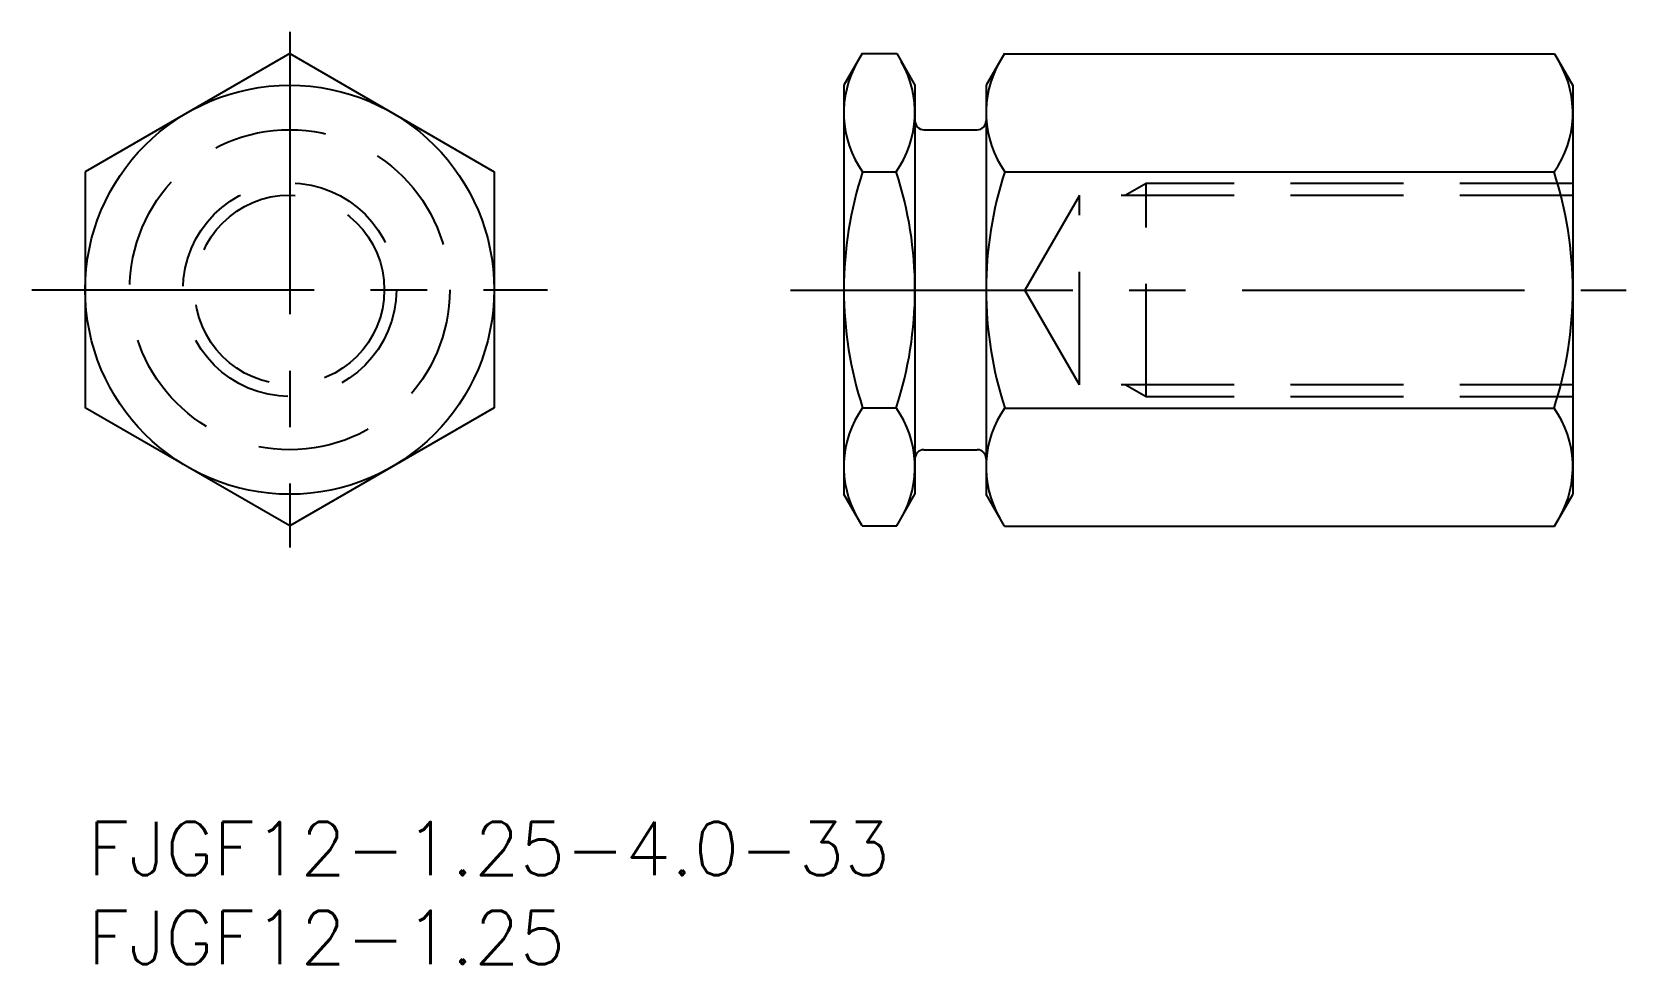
# Model space of a CAD drawing. Extents: x -3.1 to 86.5, y -8 to 44.4.
import ezdxf

# ---------------------------------------------------------------- set-up
doc = ezdxf.new("R2010")
doc.units = 0
doc.header["$LTSCALE"] = 0.5
doc.linetypes.add('CENTER', pattern=[50.8, 31.75, -6.35, 6.35, -6.35])
doc.linetypes.add('DASHED', pattern=[19.05, 12.7, -6.35])
for name, color, linetype in [('MSM_CENTER', 1, 'CENTER'), ('MSM_CONTINUOUS', 7, 'CONTINUOUS'), ('MSM_DASHED', 4, 'DASHED'), ('MSM_PART_NUMBER', 7, 'CONTINUOUS')]:
    doc.layers.add(name, color=color, linetype=linetype)
doc.styles.get("Standard").update_dxf_attribs({"font": 'txt.shx', "height": 3, "bigfont": 'bigfont.shx'})

# ---------------------------------------------------------------- blocks, each defined once
blk = doc.blocks.new('*U15')
at = {"layer": 'MSM_PART_NUMBER'}
blk.add_text('FJGF12-1.25-4.0-33', height=3, dxfattribs=at).set_placement((0, -3))
blk = doc.blocks.new('*U16')
at = {"layer": 'MSM_PART_NUMBER'}
blk.add_text('FJGF12-1.25', height=3, dxfattribs=at).set_placement((0, -8))

msp = doc.modelspace()

# ---------------------------------------------------------------- linework, layer by layer
at = {"layer": 'MSM_CENTER'}
for p, q in [((11.358, 44.419), (11.358, 15.419)), ((-3.142, 29.919), (25.858, 29.919)), ((39.531, 29.903), (86.531, 29.903))]:
    msp.add_line(p, q, dxfattribs=at)
at = {"layer": 'MSM_CONTINUOUS'}
for p, q in [((11.358, 43.198), (-0.142, 36.558)), ((11.358, 43.198), (22.858, 36.558)), ((43.558, 43.198), (42.531, 41.419)), ((43.558, 43.198), (45.504, 43.198)), ((45.504, 43.198), (46.531, 41.419)), ((51.558, 43.198), (50.531, 41.419)), ((51.549, 43.182), (82.504, 43.182)), ((82.504, 43.182), (83.531, 41.403)), ((42.531, 41.419), (42.531, 18.419)), ((46.531, 41.419), (46.531, 18.419)), ((50.531, 41.419), (50.531, 18.419)), ((83.531, 41.403), (83.531, 18.403)), ((5.608, 39.878), (5.608, 39.878)), ((47.031, 38.919), (50.031, 38.919)), ((-0.142, 36.558), (-0.142, 23.279)), ((22.858, 36.558), (22.858, 23.279)), ((43.586, 36.558), (45.476, 36.558)), ((51.581, 36.543), (82.476, 36.543)), ((11.358, 16.64), (-0.142, 23.279)), ((22.858, 23.279), (11.358, 16.64)), ((43.586, 23.279), (45.476, 23.279)), ((51.575, 23.264), (82.476, 23.264)), ((47.031, 20.919), (50.031, 20.919)), ((43.558, 16.64), (42.531, 18.419)), ((45.504, 16.64), (46.531, 18.419)), ((51.567, 16.624), (50.531, 18.419)), ((82.504, 16.624), (83.531, 18.403)), ((43.558, 16.64), (45.504, 16.64)), ((51.567, 16.624), (82.504, 16.624))]:
    msp.add_line(p, q, dxfattribs=at)
msp.add_circle((11.358, 29.919), 11.5, dxfattribs=at)
for centre, radius, start, end in [((48.281, 39.878), 5.75, 150, 215.26441), ((40.781, 39.878), 5.75, 324.7356, 30), ((56.281, 39.878), 5.75, 150, 215.26441), ((77.781, 39.863), 5.75, 324.7356, 30), ((47.031, 39.419), 0.5, 180, 270), ((50.031, 39.419), 0.5, 270, 0), ((63.948, 29.919), 21.417, 161.94029, 198.05972), ((25.113, 29.919), 21.417, 341.94028, 18.05972), ((71.948, 29.919), 21.417, 161.94029, 198.05972), ((62.113, 29.903), 21.417, 341.94028, 18.05972), ((48.281, 19.959), 5.75, 144.7356, 210), ((40.781, 19.959), 5.75, 330, 35.2644), ((56.281, 19.959), 5.75, 144.7356, 210), ((77.781, 19.944), 5.75, 330, 35.2644), ((47.031, 20.419), 0.5, 90, 180), ((50.031, 20.419), 0.5, 0, 90)]:
    msp.add_arc(centre, radius, start, end, dxfattribs=at)
at = {"layer": 'MSM_DASHED'}
for p, q in [((59.531, 35.903), (58.359, 35.227)), ((83.531, 35.903), (59.531, 35.903)), ((59.531, 23.903), (59.531, 35.903)), ((55.781, 35.227), (52.707, 29.903)), ((83.531, 35.227), (55.781, 35.227)), ((55.781, 24.58), (55.781, 35.227)), ((55.781, 24.58), (52.707, 29.903)), ((83.531, 24.58), (55.781, 24.58)), ((59.531, 23.903), (58.359, 24.58)), ((83.531, 23.903), (59.531, 23.903))]:
    msp.add_line(p, q, dxfattribs=at)
for radius in [9, 6, 5.324]:
    msp.add_circle((11.358, 29.919), radius, dxfattribs=at)

# ---------------------------------------------------------------- block references
at = {"layer": 'MSM_CONTINUOUS'}
for name in ['*U15', '*U16']:
    msp.add_blockref(name, (0, 0), dxfattribs=at)

doc.saveas('drawing.dxf')
